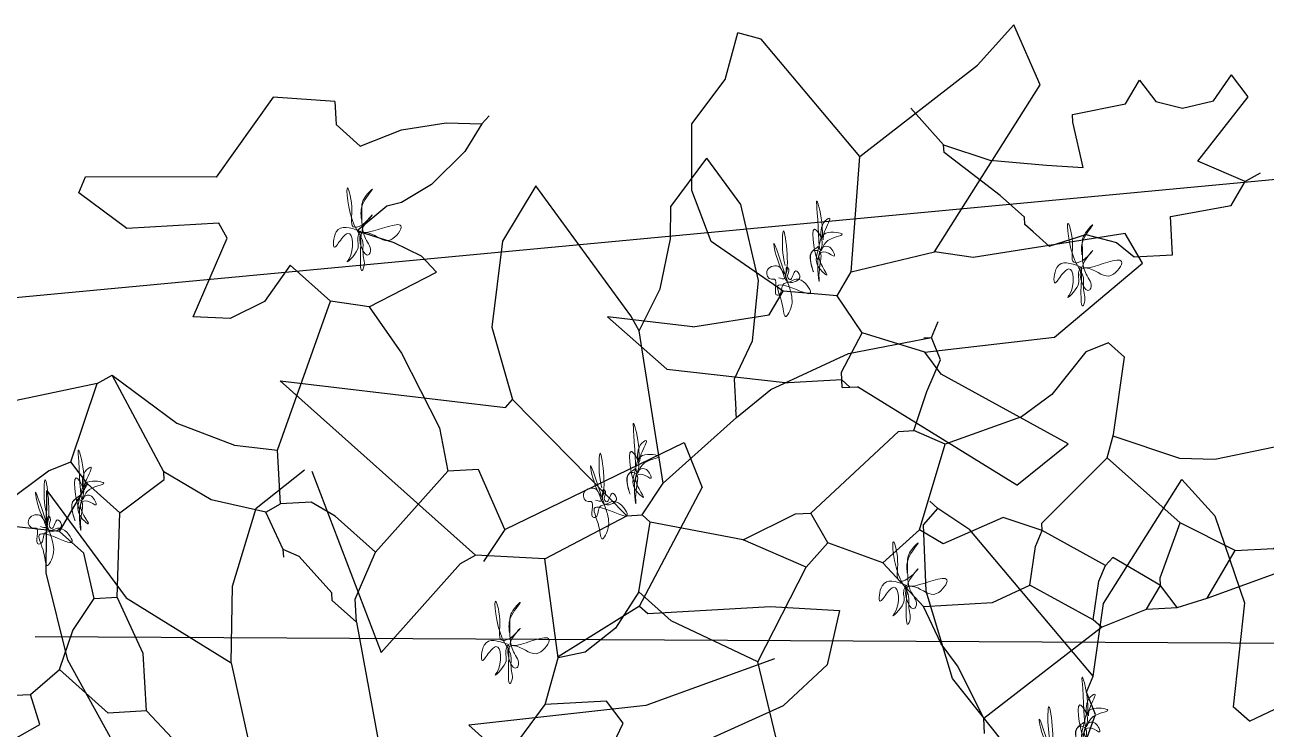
# Model space of a CAD drawing. Header units: millimetres. Extents: x -414464 to 1686, y -90036 to 108605.
# Drawn here: x -401554.3 to -401138.3, y 2810.2 to 3046.4 of the extents above; entities that cross this region are included whole.
import ezdxf

# ---------------------------------------------------------------- set-up
doc = ezdxf.new("R2010")
doc.units = ezdxf.units.MM
doc.header["$LTSCALE"] = 1000
doc.header["$MEASUREMENT"] = 0
doc.linetypes.add('AUDIT_D_120904163729-0', pattern=[0])
doc.layers.get('0').update_dxf_attribs({"linetype": 'AUDIT_D_120904163729-0'})
for name, color, linetype in [('CAR_DTL', 7, 'Continuous'), ('sb shrubs', 1, 'Continuous'), ('sb-design', 3, 'Continuous')]:
    doc.layers.add(name, color=color, linetype=linetype)
doc.styles.add('ATTR', font='romans.shx', dxfattribs={"width": 0.8, "height": 0.7})

# ---------------------------------------------------------------- blocks, each defined once
blk = doc.blocks.new('A$C3E916B73')
at = {"layer": 'sb shrubs', "color": 96}
for p, q in [((3.143, 2.479), (4.066, 3.397)), ((9.192, 3.264), (9.423, 2.726)), ((8.654, 3.187), (8.011, 2.284)), ((10.961, 2.879), (10.807, 2.726)), ((10.961, 2.879), (11.789, 2.543)), ((5.305, 2.845), (6.304, 2.46)), ((9.423, 2.726), (9.346, 2.495)), ((10.977, 1.692), (10.807, 2.726)), ((0.308, 2.614), (-0.077, 2.153)), ((2.076, 1.384), (2.23, 2.614)), ((9.346, 2.495), (9.423, 2.341)), ((-1.461, 2.383), (-1.153, 2.229)), ((4.926, 2.381), (3.143, 2.479)), ((6.24, 1.988), (4.926, 2.381)), ((6.304, 2.46), (6.765, 2.076)), ((8.011, 2.284), (7.799, 1.396)), ((9.423, 2.341), (8.27, 0.804)), ((9.423, 2.341), (9.565, 1.618)), ((-8.456, 2.229), (-7.995, 1.384)), ((-1.153, 2.229), (-1.23, 1.922)), ((-0.461, 2.153), (-0.923, 1.691)), ((-0.077, 2.153), (-0.461, 2.153)), ((-0.077, 2.153), (-0.076, 1.575)), ((6.919, 1.538), (6.765, 2.076)), ((-1.384, 1.922), (-1.23, 1.922)), ((-1.23, 1.922), (-0.923, 1.691)), ((4.92, 1.384), (4.075, 1.845)), ((-6.458, 1.691), (-6.611, 0.846)), ((-4.382, 1.691), (-4.382, 1.538)), ((-0.923, 1.691), (-0.769, 1.307)), ((10.73, 0.804), (10.977, 1.692)), ((-12.992, 1.538), (-13.519, 0.438)), ((-9.148, 1.615), (-8.764, 1.153)), ((-4.382, 1.538), (-4.613, 0.999)), ((-4.382, 1.538), (-3.152, 0.692)), ((-0.076, 1.575), (-0.307, 0.999)), ((6.227, 1.461), (6.919, 1.538)), ((9.565, 1.618), (10.422, 0.419)), ((-7.995, 1.384), (-8.149, 1.153)), ((2.076, 1.384), (1.845, 1.153)), ((2.076, 1.384), (2.076, 1.153)), ((4.92, 1.384), (4.997, 1.461)), ((4.92, 1.384), (5.612, 0.231)), ((4.997, 1.461), (6.227, 1.461)), ((7.799, 1.396), (7.808, 0.727)), ((-11.886, 0.556), (-11.76, 1.323)), ((-0.769, 1.307), (-0.538, 0.999)), ((-8.764, 1.153), (-8.61, 0.692)), ((-8.149, 1.153), (-8.764, 1.153)), ((1.845, 1.153), (1.845, 1.076)), ((2.076, 1.153), (2.306, 0.692)), ((-4.613, 0.999), (-4.766, 0.769)), ((-0.538, 0.999), (-0.615, 0.538)), ((-0.538, 0.999), (-0.307, 0.999)), ((-0.307, 0.999), (-0.231, 0.154)), ((1.845, 1.076), (1.538, 0.692)), ((-6.611, 0.846), (-7.457, 0.384)), ((-6.611, 0.846), (-6.073, -0.077)), ((-4.766, 0.769), (-4.92, 0.384)), ((3.613, 0.538), (3.383, 0.846)), ((8.27, 0.804), (7.962, 0.573)), ((10.422, 0.419), (10.73, 0.804)), ((-8.61, 0.692), (-8.687, -0.308)), ((-8.336, 0.65), (-8.61, 0.692)), ((-8.019, 0.429), (-8.336, 0.65)), ((-3.152, 0.692), (-3.229, 0.615)), ((-3.152, 0.692), (-2.691, 0.538)), ((1.538, 0.692), (1.384, 0.615)), ((1.384, 0.692), (1.384, 0.615)), ((2.306, 0.692), (1.922, 0.308)), ((2.306, 0.692), (3.075, -0.077)), ((7.808, 0.727), (7.962, 0.573)), ((-12.9, -0.152), (-11.886, 0.556)), ((-11.886, 0.556), (-11.829, -0.211)), ((-10.968, -1.315), (-10.379, 0.538)), ((-10.379, 0.538), (-9.533, -0.308)), ((-3.229, 0.615), (-3.844, 0.231)), ((-3.229, 0.615), (-3.152, 0.231)), ((-2.691, 0.538), (-2.383, 0.538)), ((-2.691, 0.538), (-2.537, 0.308)), ((-2.383, 0.538), (-2.537, 0.308)), ((-2.383, 0.538), (-2.076, 0.461)), ((-0.615, 0.538), (-0.846, 0.308)), ((1.384, 0.615), (1.23, 0.231)), ((3.613, 0.538), (3.383, -0.077)), ((3.613, 0.538), (5.458, -0.231)), ((7.962, 0.573), (7.886, 0.496)), ((-13.519, 0.438), (-13.688, -0.447)), ((-7.765, 0.077), (-8.019, 0.429)), ((-7.457, 0.384), (-7.765, 0.077)), ((-4.92, 0.384), (-5.305, -0.077)), ((-4.92, 0.384), (-4.228, 0.384)), ((-4.228, 0.384), (-3.844, 0.231)), ((-2.076, 0.461), (-1.307, 0.231)), ((-2.076, 0.461), (-1.768, 0)), ((8.764, 0.384), (7.227, -0.692)), ((8.764, 0.384), (9.302, 0)), ((-2.537, 0.308), (-2.998, 0)), ((-2.537, 0.308), (-2.537, 0.231)), ((-0.846, 0.308), (-1.307, 0.231)), ((-0.846, 0.308), (-0.538, -0.154)), ((1.922, 0.308), (1.691, 0.154)), ((-3.844, 0.231), (-3.767, -0.154)), ((-3.152, 0.231), (-3.075, 0.077)), ((-2.537, 0.231), (-2.306, -0.308)), ((-0.231, 0.154), (-0.538, -0.154)), ((-0.231, 0.154), (0.231, -0.154)), ((1.23, 0.231), (0.692, 0.077)), ((1.23, 0.231), (1.384, 0.154)), ((1.384, 0.154), (1.384, -0.384)), ((1.691, 0.154), (1.384, 0.154)), ((5.458, -0.231), (5.612, 0.231)), ((-7.765, 0.077), (-7.611, -0.615)), ((-3.075, 0.077), (-3.69, -0.308)), ((-2.998, 0), (-3.075, 0.077)), ((-1.768, 0), (-2.306, -0.308)), ((-1.768, 0), (-1.384, 0)), ((-1.384, 0), (-0.923, -0.308)), ((0.692, 0.077), (0.231, -0.231)), ((9.302, 0), (8.072, -0.769)), ((-6.073, -0.077), (-6.688, -0.384)), ((-6.073, -0.077), (-5.843, -0.308)), ((-5.305, -0.077), (-5.843, -0.308)), ((-5.305, -0.077), (-4.92, -0.384)), ((3.017, -0.518), (3.075, -0.077)), ((3.383, -0.077), (3.075, -0.077)), ((-13.632, -1.273), (-12.9, -0.152)), ((-11.829, -0.211), (-11.548, -0.978)), ((-4.689, -0.231), (-4.92, -0.384)), ((-4.074, -0.461), (-4.689, -0.231)), ((-3.767, -0.154), (-3.69, -0.308)), ((-0.538, -0.154), (-0.692, -0.384)), ((0.231, -0.231), (-0.231, -1.23)), ((0.231, -0.154), (0.231, -0.231)), ((-9.533, -0.308), (-9.379, -0.384)), ((-8.687, -0.308), (-9.379, -0.384)), ((-8.687, -0.308), (-7.842, -0.692)), ((-5.843, -0.308), (-5.996, -0.615)), ((-3.69, -0.308), (-4.074, -0.461)), ((-3.69, -0.308), (-3.69, -0.384)), ((-2.306, -0.308), (-2.998, -0.999)), ((-0.923, -0.308), (-0.692, -0.384)), ((-13.688, -0.447), (-13.632, -1.273)), ((-9.379, -0.384), (-11.235, -2.24)), ((-6.688, -0.384), (-7.611, -0.615)), ((-6.688, -0.384), (-6.15, -0.615)), ((-4.92, -0.384), (-4.613, -1.23)), ((-3.69, -0.384), (-2.998, -0.999)), ((-0.692, -0.384), (-0.384, -1.153)), ((0.39, -0.711), (0.955, -0.459)), ((0.955, -0.459), (1.384, -0.384)), ((1.384, -0.384), (1.999, -1.845)), ((-7.611, -0.615), (-7.688, -0.692)), ((-6.15, -0.615), (-5.996, -0.615)), ((-5.996, -0.615), (-5.074, -1.384)), ((2.678, -1.287), (3.017, -0.518)), ((-7.842, -0.692), (-8.918, -1.922)), ((-7.842, -0.692), (-7.688, -0.692)), ((-7.688, -0.692), (-7.457, -0.999)), ((-0.231, -1.23), (0.39, -0.711)), ((7.15, -0.692), (7.073, -0.769)), ((7.073, -0.692), (7.073, -0.769)), ((7.073, -0.692), (7.15, -0.692)), ((7.15, -0.692), (7.227, -0.692)), ((5.326, -0.977), (6.535, -0.769)), ((7.073, -0.769), (6.535, -0.769)), ((7.073, -0.769), (7.073, -0.846)), ((7.073, -0.846), (7.303, -1.23)), ((8.072, -0.769), (7.919, -0.999)), ((-11.548, -0.978), (-11.041, -1.333)), ((-2.271, -0.952), (-2.927, -1.213)), ((-1.922, -0.922), (-2.271, -0.952)), ((-0.384, -1.153), (-1.922, -0.922)), ((4.761, -1.532), (5.326, -0.977)), ((-7.457, -0.999), (-7.611, -2.537)), ((-7.457, -0.999), (-6.688, -1.614)), ((-2.998, -0.999), (-2.921, -1.23)), ((7.919, -0.999), (7.303, -1.23)), ((7.919, -0.999), (9.225, -1.076)), ((9.225, -1.076), (10.148, -1.768)), ((-4.613, -1.23), (-4.92, -1.384)), ((-3.833, -1.461), (-4.613, -1.23)), ((-2.921, -1.23), (-2.768, -1.999)), ((-0.384, -1.153), (-0.231, -1.23)), ((7.303, -1.23), (7.073, -1.614)), ((2.383, -1.768), (2.678, -1.287)), ((-5.074, -1.384), (-4.92, -1.384)), ((-4.92, -1.384), (-4.766, -1.768)), ((-3.518, -1.667), (-3.833, -1.461)), ((5.612, -1.384), (4.761, -1.532)), ((5.612, -1.384), (6.381, -1.461)), ((6.381, -1.461), (6.535, -1.691)), ((-6.688, -1.614), (-6.329, -1.874)), ((-6.688, -1.614), (-6.688, -1.691)), ((7.073, -1.614), (6.535, -1.691)), ((7.073, -1.614), (7.227, -1.845)), ((-6.688, -1.999), (-6.688, -1.691)), ((-3.152, -2.076), (-3.518, -1.667)), ((0.984, -1.731), (0.615, -1.768)), ((1.337, -1.879), (0.984, -1.731)), ((6.535, -1.691), (5.843, -2.229)), ((-11.235, -2.24), (-8.995, -1.845)), ((-8.995, -1.845), (-8.918, -1.922)), ((-4.766, -1.768), (-4.613, -2.076)), ((0.615, -1.768), (1, -2.537)), ((1.999, -1.845), (1.614, -2.229)), ((2.383, -1.768), (1.999, -1.845)), ((2.383, -1.768), (3.075, -2.076)), ((7.227, -1.845), (8.072, -1.999)), ((7.227, -1.845), (7.38, -2.998)), ((10.148, -1.768), (9.994, -2.076)), ((-9.087, -2.658), (-8.918, -1.922)), ((-6.329, -1.874), (-5.528, -2.19)), ((1.614, -2.229), (1.337, -1.879)), ((8.457, -1.922), (8.072, -1.999)), ((9.994, -2.076), (8.457, -1.922)), ((-6.486, -2.369), (-6.688, -1.999)), ((-4.613, -2.076), (-4.689, -2.306)), ((-2.921, -2.153), (-3.152, -2.076)), ((-2.768, -1.999), (-2.921, -2.153)), ((2.932, -2.249), (3.075, -2.076)), ((8.072, -1.999), (9.225, -3.613)), ((-5.528, -2.19), (-4.689, -2.306)), ((5.843, -2.229), (5.679, -2.752)), ((-4.766, -2.306), (-4.689, -2.306)), ((-4.689, -2.306), (-4.613, -2.46)), ((2.664, -2.397), (2.932, -2.249)), ((-6.394, -2.974), (-6.486, -2.369)), ((2.306, -2.537), (2.664, -2.397)), ((-7.611, -2.537), (-7.688, -2.691)), ((-7.611, -2.537), (-7.379, -2.947)), ((1, -2.537), (0.923, -2.691)), ((2.614, -2.767), (2.306, -2.537)), ((-8.929, -3.511), (-9.087, -2.658)), ((-7.688, -2.691), (-8.566, -4.048)), ((0, -2.691), (-0.461, -3.075)), ((0.923, -2.691), (0, -2.691)), ((2.763, -2.796), (2.614, -2.767)), ((3.074, -2.959), (2.763, -2.796)), ((5.679, -2.752), (5.714, -3.418)), ((-7.379, -2.947), (-7.248, -3.442)), ((-6.526, -3.745), (-6.394, -2.974)), ((3.427, -3.27), (3.074, -2.959)), ((-2.783, -3.153), (-2.614, -2.998)), ((-2.614, -2.998), (-2.229, -2.998)), ((-2.229, -2.998), (-2.229, -3.383)), ((-0.461, -3.075), (-0.384, -3.229)), ((7.38, -2.998), (6.458, -4.228)), ((7.38, -2.998), (8.61, -3.844)), ((-3.613, -3.306), (-3.46, -3.152)), ((-3.46, -3.152), (-3.085, -3.249)), ((-3.085, -3.249), (-2.783, -3.153)), ((0.923, -3.152), (-0.384, -3.229)), ((1.538, -3.921), (0.923, -3.152)), ((-3.613, -3.306), (-3.69, -3.383)), ((3.613, -3.536), (3.427, -3.27)), ((-7.248, -3.442), (-7.226, -3.767)), ((-3.69, -3.459), (-3.921, -3.69)), ((-3.69, -3.383), (-3.69, -3.459)), ((-2.229, -3.383), (-1.614, -3.459)), ((-1.614, -3.459), (-1.461, -3.69)), ((2.153, -3.613), (2.383, -3.383)), ((2.383, -3.383), (2.805, -3.521)), ((5.714, -3.418), (6.074, -3.844)), ((-8.566, -4.048), (-8.929, -3.511)), ((2.805, -3.521), (3.257, -3.566)), ((3.257, -3.566), (3.613, -3.536)), ((3.613, -3.536), (3.69, -3.613)), ((-3.921, -3.69), (-4.459, -4.151)), ((-1.461, -3.69), (-1.922, -3.921)), ((-1.307, -3.767), (-1.461, -3.69)), ((2.153, -3.844), (2.153, -3.613)), ((9.225, -3.613), (8.995, -4.228)), ((-6.842, -4.228), (-7.226, -3.767)), ((-6.842, -4.228), (-6.526, -3.745)), ((2.153, -3.844), (1.538, -3.921)), ((6.074, -3.844), (6.227, -4.305)), ((8.61, -3.844), (8.995, -4.228)), ((-4.004, -4.047), (-3.439, -3.965)), ((-3.439, -3.965), (-3.075, -3.921)), ((-3.075, -3.921), (-3.152, -4.382)), ((-1.922, -3.921), (-1.384, -4.536)), ((-4.459, -4.228), (-4.004, -4.047)), ((-4.459, -4.228), (-4.766, -4.613)), ((-4.459, -4.151), (-4.459, -4.228)), ((6.458, -4.228), (6.227, -4.305)), ((-3.152, -4.382), (-3.152, -4.459)), ((-3.152, -4.459), (-2.614, -4.536)), ((-2.31, -4.543), (-2.047, -4.46)), ((-2.047, -4.46), (-1.732, -4.515)), ((-2.614, -4.536), (-2.46, -4.766)), ((-2.46, -4.766), (-2.31, -4.543)), ((-1.732, -4.515), (-1.537, -4.766)), ((-1.384, -4.536), (-1.537, -4.766))]:
    blk.add_line(p, q, dxfattribs=at)
blk = doc.blocks.new('gt')
at = {"layer": 'sb-design', "color": 40, "linetype": 'Continuous', "lineweight": 5, "ltscale": 3}
for points, knots in [([(599.2445, 208.2047), (599.2259, 208.2114), (599.1948, 208.2226), (599.1893, 208.1582), (599.207, 208.1886), (599.2319, 208.2134), (599.2349, 208.1624), (599.2133, 208.1349), (599.2504, 208.1684), (599.2384, 208.1861), (599.2524, 208.2222), (599.244, 208.1655), (599.248, 208.1212), (599.2578, 208.1379), (599.2494, 208.156), (599.2549, 208.1885), (599.224, 208.2191), (599.2136, 208.3249), (599.2344, 208.2515), (599.2251, 208.212), (599.2515, 208.2124), (599.2885, 208.2591), (599.2272, 208.1866), (599.2915, 208.2126), (599.3407, 208.2227), (599.302, 208.1691), (599.2765, 208.201), (599.2329, 208.2038), (599.2563, 208.1446), (599.2714, 208.1693), (599.2467, 208.1968), (599.2507, 208.2346), (599.2476, 208.2678), (599.2824, 208.3008), (599.2453, 208.2588), (599.2474, 208.2387), (599.2485, 208.2279)], [0, 0, 0, 0, 15.444397, 25.830801, 33.124377, 38.860961, 55.956926, 58.073586, 68.553055, 76.803415, 80.123237, 100.681667, 105.582778, 106.904272, 116.815917, 124.523015, 137.501492, 162.78658, 178.418453, 189.58139, 190.674785, 204.04504, 216.167824, 233.176454, 242.372673, 253.904747, 269.360932, 274.520928, 289.386269, 290.704088, 300.691626, 318.815839, 327.386076, 336.233476, 346.526389, 358.414439, 358.414439, 358.414439, 358.414439]), ([(600.345, 208.187), (600.3264, 208.1936), (600.2953, 208.2048), (600.2899, 208.1404), (600.3076, 208.1709), (600.3324, 208.1956), (600.3354, 208.1447), (600.3138, 208.1171), (600.351, 208.1507), (600.3389, 208.1684), (600.353, 208.2044), (600.3445, 208.1477), (600.3485, 208.1034), (600.3583, 208.1201), (600.3499, 208.1382), (600.3554, 208.1707), (600.3246, 208.2014), (600.3141, 208.3071), (600.3349, 208.2337), (600.3256, 208.1942), (600.352, 208.1946), (600.389, 208.2414), (600.3277, 208.1689), (600.3921, 208.1948), (600.4412, 208.2049), (600.4025, 208.1513), (600.3771, 208.1832), (600.3334, 208.1861), (600.3568, 208.1269), (600.3719, 208.1515), (600.3472, 208.179), (600.3513, 208.2169), (600.3481, 208.25), (600.383, 208.2831), (600.3459, 208.2411), (600.3479, 208.2209), (600.3491, 208.2101)], [0, 0, 0, 0, 15.444397, 25.830801, 33.124377, 38.860961, 55.956926, 58.073586, 68.553055, 76.803415, 80.123237, 100.681667, 105.582778, 106.904272, 116.815917, 124.523015, 137.501492, 162.78658, 178.418453, 189.58139, 190.674785, 204.04504, 216.167824, 233.176454, 242.372673, 253.904747, 269.360932, 274.520928, 289.386269, 290.704088, 300.691626, 318.815839, 327.386076, 336.233476, 346.526389, 358.414439, 358.414439, 358.414439, 358.414439]), ([(601.2655, 208.1557), (601.2588, 208.1509), (601.2497, 208.1444), (601.2482, 208.1258), (601.2645, 208.0817), (601.2396, 208.1478), (601.2794, 208.149), (601.2644, 208.1148), (601.2699, 208.0679), (601.258, 208.1388), (601.2814, 208.161), (601.2426, 208.22), (601.2671, 208.0959), (601.2666, 208.1548), (601.2914, 208.1593), (601.3039, 208.1274), (601.2827, 208.148), (601.2531, 208.1385), (601.2992, 208.0824), (601.2542, 208.1214), (601.2673, 208.1503), (601.2721, 208.1907), (601.3363, 208.179), (601.28, 208.1737), (601.266, 208.1236), (601.266, 208.2034), (601.2597, 208.2628), (601.2753, 208.2096), (601.2733, 208.1538), (601.2672, 208.2003), (601.2965, 208.2202), (601.2765, 208.1876), (601.2754, 208.1741), (601.275, 208.1691)], [0, 0, 0, 0, 7.506997, 10.17797, 19.260547, 33.121307, 36.381768, 51.192845, 57.04274, 72.655419, 85.017982, 93.775323, 114.54365, 122.637879, 127.982985, 134.578308, 140.785035, 145.154153, 160.004892, 167.775771, 181.084498, 191.50958, 202.468022, 214.881476, 220.292849, 245.201356, 252.874147, 267.395037, 278.307213, 289.021078, 293.865945, 303.287785, 309.014991, 309.014991, 309.014991, 309.014991]), ([(601.1865, 208.0932), (601.1913, 208.0915), (601.2052, 208.0867), (601.1977, 208.1215), (601.2104, 208.1065), (601.1999, 208.0971), (601.2137, 208.0835), (601.216, 208.1166), (601.237, 208.0905), (601.1925, 208.0727), (601.1981, 208.1266), (601.1546, 208.1112), (601.1665, 208.0878), (601.1884, 208.0938), (601.172, 208.0548), (601.1944, 208.0608), (601.1893, 208.0806), (601.2093, 208.0841), (601.2294, 208.0998), (601.2672, 208.046), (601.2153, 208.0745), (601.1737, 208.0834), (601.1953, 208.0483), (601.197, 208.0066), (601.2158, 208.0365), (601.212, 208.0628), (601.1973, 208.102), (601.1678, 208.1974), (601.1824, 208.126), (601.2117, 208.0732), (601.195, 208.2384), (601.1925, 208.1454), (601.1973, 208.1248), (601.1991, 208.1174)], [0, 0, 0, 0, 4.0341, 11.570887, 13.242678, 18.960124, 20.849744, 27.801224, 32.087516, 40.532642, 53.440835, 61.822838, 67.957009, 69.967089, 80.788423, 82.166165, 89.805617, 92.659612, 100.614666, 112.473709, 127.395468, 134.582515, 147.820105, 156.175038, 160.720943, 173.680809, 182.870692, 207.91369, 224.118248, 229.511471, 258.245542, 273.295642, 281.757074, 281.757074, 281.757074, 281.757074]), ([(598.3519, 207.7987), (598.3452, 207.794), (598.3361, 207.7875), (598.3346, 207.7689), (598.3509, 207.7247), (598.3261, 207.7909), (598.3658, 207.7921), (598.3508, 207.7579), (598.3563, 207.711), (598.3444, 207.7819), (598.3678, 207.8041), (598.329, 207.863), (598.3535, 207.739), (598.353, 207.7979), (598.3778, 207.8024), (598.3903, 207.7705), (598.3691, 207.791), (598.3395, 207.7816), (598.3856, 207.7255), (598.3406, 207.7645), (598.3537, 207.7934), (598.3585, 207.8338), (598.4227, 207.8221), (598.3664, 207.8168), (598.3524, 207.7666), (598.3524, 207.8465), (598.3461, 207.9059), (598.3617, 207.8527), (598.3597, 207.7969), (598.3536, 207.8434), (598.3829, 207.8633), (598.3629, 207.8306), (598.3618, 207.8172), (598.3614, 207.8121)], [0, 0, 0, 0, 7.506997, 10.17797, 19.260547, 33.121307, 36.381768, 51.192845, 57.04274, 72.655419, 85.017982, 93.775323, 114.54365, 122.637879, 127.982985, 134.578308, 140.785035, 145.154153, 160.004892, 167.775771, 181.084498, 191.50958, 202.468022, 214.881476, 220.292849, 245.201356, 252.874147, 267.395037, 278.307213, 289.021078, 293.865945, 303.287785, 309.014991, 309.014991, 309.014991, 309.014991]), ([(598.2729, 207.7363), (598.2777, 207.7346), (598.2916, 207.7297), (598.2841, 207.7646), (598.2968, 207.7496), (598.2863, 207.7401), (598.3001, 207.7266), (598.3024, 207.7597), (598.3234, 207.7336), (598.2789, 207.7158), (598.2845, 207.7696), (598.241, 207.7543), (598.2529, 207.7308), (598.2748, 207.7369), (598.2584, 207.6979), (598.2808, 207.7039), (598.2758, 207.7237), (598.2957, 207.7272), (598.3158, 207.7428), (598.3536, 207.6891), (598.3017, 207.7176), (598.2601, 207.7265), (598.2817, 207.6914), (598.2834, 207.6497), (598.3022, 207.6796), (598.2984, 207.7059), (598.2837, 207.7451), (598.2542, 207.8405), (598.2688, 207.769), (598.2981, 207.7162), (598.2814, 207.8814), (598.2789, 207.7885), (598.2837, 207.7679), (598.2855, 207.7605)], [0, 0, 0, 0, 4.0341, 11.570887, 13.242678, 18.960124, 20.849744, 27.801224, 32.087516, 40.532642, 53.440835, 61.822838, 67.957009, 69.967089, 80.788423, 82.166165, 89.805617, 92.659612, 100.614666, 112.473709, 127.395468, 134.582515, 147.820105, 156.175038, 160.720943, 173.680809, 182.870692, 207.91369, 224.118248, 229.511471, 258.245542, 273.295642, 281.757074, 281.757074, 281.757074, 281.757074]), ([(599.7845, 207.6563), (599.7778, 207.6515), (599.7687, 207.645), (599.7672, 207.6264), (599.7835, 207.5823), (599.7586, 207.6484), (599.7983, 207.6496), (599.7834, 207.6154), (599.7889, 207.5686), (599.777, 207.6395), (599.8003, 207.6617), (599.7616, 207.7206), (599.7861, 207.5965), (599.7856, 207.6555), (599.8104, 207.6599), (599.8229, 207.6281), (599.8017, 207.6486), (599.7721, 207.6391), (599.8182, 207.5831), (599.7731, 207.6221), (599.7863, 207.6509), (599.7911, 207.6913), (599.8552, 207.6796), (599.799, 207.6743), (599.7849, 207.6242), (599.785, 207.704), (599.7786, 207.7634), (599.7943, 207.7103), (599.7923, 207.6544), (599.7861, 207.7009), (599.8154, 207.7208), (599.7955, 207.6882), (599.7944, 207.6748), (599.794, 207.6697)], [0, 0, 0, 0, 7.506997, 10.17797, 19.260547, 33.121307, 36.381768, 51.192845, 57.04274, 72.655419, 85.017982, 93.775323, 114.54365, 122.637879, 127.982985, 134.578308, 140.785035, 145.154153, 160.004892, 167.775771, 181.084498, 191.50958, 202.468022, 214.881476, 220.292849, 245.201356, 252.874147, 267.395037, 278.307213, 289.021078, 293.865945, 303.287785, 309.014991, 309.014991, 309.014991, 309.014991]), ([(599.7054, 207.5938), (599.7103, 207.5922), (599.7242, 207.5873), (599.7167, 207.6221), (599.7294, 207.6071), (599.7189, 207.5977), (599.7326, 207.5841), (599.735, 207.6173), (599.7559, 207.5911), (599.7115, 207.5733), (599.7171, 207.6272), (599.6736, 207.6119), (599.6855, 207.5884), (599.7074, 207.5945), (599.691, 207.5554), (599.7134, 207.5615), (599.7083, 207.5813), (599.7283, 207.5847), (599.7484, 207.6004), (599.7861, 207.5467), (599.7343, 207.5752), (599.6927, 207.5841), (599.7143, 207.5489), (599.716, 207.5072), (599.7347, 207.5371), (599.731, 207.5634), (599.7162, 207.6027), (599.6868, 207.698), (599.7014, 207.6266), (599.7307, 207.5738), (599.714, 207.739), (599.7115, 207.646), (599.7163, 207.6255), (599.718, 207.6181)], [0, 0, 0, 0, 4.0341, 11.570887, 13.242678, 18.960124, 20.849744, 27.801224, 32.087516, 40.532642, 53.440835, 61.822838, 67.957009, 69.967089, 80.788423, 82.166165, 89.805617, 92.659612, 100.614666, 112.473709, 127.395468, 134.582515, 147.820105, 156.175038, 160.720943, 173.680809, 182.870692, 207.91369, 224.118248, 229.511471, 258.245542, 273.295642, 281.757074, 281.757074, 281.757074, 281.757074]), ([(598.894, 207.5661), (598.8754, 207.5728), (598.8443, 207.584), (598.8388, 207.5196), (598.8565, 207.55), (598.8813, 207.5748), (598.8844, 207.5238), (598.8627, 207.4962), (598.8999, 207.5298), (598.8879, 207.5475), (598.9019, 207.5836), (598.8934, 207.5269), (598.8974, 207.4826), (598.9073, 207.4993), (598.8989, 207.5173), (598.9043, 207.5499), (598.8735, 207.5805), (598.8631, 207.6863), (598.8839, 207.6129), (598.8746, 207.5733), (598.9009, 207.5738), (598.938, 207.6205), (598.8766, 207.548), (598.941, 207.574), (598.9902, 207.5841), (598.9515, 207.5305), (598.926, 207.5624), (598.8824, 207.5652), (598.9057, 207.506), (598.9209, 207.5307), (598.8961, 207.5582), (598.9002, 207.596), (598.8971, 207.6292), (598.9319, 207.6622), (598.8948, 207.6202), (598.8969, 207.6001), (598.898, 207.5893)], [0, 0, 0, 0, 15.444397, 25.830801, 33.124377, 38.860961, 55.956926, 58.073586, 68.553055, 76.803415, 80.123237, 100.681667, 105.582778, 106.904272, 116.815917, 124.523015, 137.501492, 162.78658, 178.418453, 189.58139, 190.674785, 204.04504, 216.167824, 233.176454, 242.372673, 253.904747, 269.360932, 274.520928, 289.386269, 290.704088, 300.691626, 318.815839, 327.386076, 336.233476, 346.526389, 358.414439, 358.414439, 358.414439, 358.414439]), ([(600.6419, 207.3579), (600.6233, 207.3646), (600.5922, 207.3758), (600.5867, 207.3114), (600.6044, 207.3418), (600.6293, 207.3666), (600.6323, 207.3156), (600.6107, 207.288), (600.6479, 207.3216), (600.6358, 207.3393), (600.6498, 207.3754), (600.6414, 207.3187), (600.6454, 207.2744), (600.6552, 207.2911), (600.6468, 207.3091), (600.6523, 207.3417), (600.6214, 207.3723), (600.611, 207.4781), (600.6318, 207.4047), (600.6225, 207.3651), (600.6489, 207.3655), (600.6859, 207.4123), (600.6246, 207.3398), (600.6889, 207.3658), (600.7381, 207.3759), (600.6994, 207.3223), (600.6739, 207.3542), (600.6303, 207.357), (600.6537, 207.2978), (600.6688, 207.3225), (600.6441, 207.35), (600.6481, 207.3878), (600.645, 207.421), (600.6798, 207.454), (600.6427, 207.412), (600.6448, 207.3918), (600.6459, 207.381)], [0, 0, 0, 0, 15.444397, 25.830801, 33.124377, 38.860961, 55.956926, 58.073586, 68.553055, 76.803415, 80.123237, 100.681667, 105.582778, 106.904272, 116.815917, 124.523015, 137.501492, 162.78658, 178.418453, 189.58139, 190.674785, 204.04504, 216.167824, 233.176454, 242.372673, 253.904747, 269.360932, 274.520928, 289.386269, 290.704088, 300.691626, 318.815839, 327.386076, 336.233476, 346.526389, 358.414439, 358.414439, 358.414439, 358.414439]), ([(601.7978, 207.2008), (601.7911, 207.196), (601.782, 207.1896), (601.7805, 207.171), (601.7968, 207.1268), (601.772, 207.1929), (601.8117, 207.1942), (601.7967, 207.16), (601.8022, 207.1131), (601.7903, 207.184), (601.8137, 207.2062), (601.775, 207.2651), (601.7995, 207.1411), (601.7989, 207.2), (601.8237, 207.2045), (601.8363, 207.1726), (601.8151, 207.1931), (601.7855, 207.1836), (601.8315, 207.1276), (601.7865, 207.1666), (601.7996, 207.1954), (601.8044, 207.2359), (601.8686, 207.2241), (601.8124, 207.2189), (601.7983, 207.1687), (601.7984, 207.2486), (601.792, 207.3079), (601.8077, 207.2548), (601.8056, 207.199), (601.7995, 207.2455), (601.8288, 207.2653), (601.8089, 207.2327), (601.8078, 207.2193), (601.8073, 207.2142)], [0, 0, 0, 0, 7.506997, 10.17797, 19.260547, 33.121307, 36.381768, 51.192845, 57.04274, 72.655419, 85.017982, 93.775323, 114.54365, 122.637879, 127.982985, 134.578308, 140.785035, 145.154153, 160.004892, 167.775771, 181.084498, 191.50958, 202.468022, 214.881476, 220.292849, 245.201356, 252.874147, 267.395037, 278.307213, 289.021078, 293.865945, 303.287785, 309.014991, 309.014991, 309.014991, 309.014991]), ([(601.7188, 207.1384), (601.7236, 207.1367), (601.7375, 207.1318), (601.73, 207.1667), (601.7427, 207.1517), (601.7322, 207.1422), (601.746, 207.1286), (601.7483, 207.1618), (601.7693, 207.1357), (601.7249, 207.1179), (601.7304, 207.1717), (601.687, 207.1564), (601.6988, 207.1329), (601.7207, 207.139), (601.7044, 207.0999), (601.7268, 207.106), (601.7217, 207.1258), (601.7417, 207.1292), (601.7617, 207.1449), (601.7995, 207.0912), (601.7476, 207.1197), (601.7061, 207.1286), (601.7276, 207.0935), (601.7293, 207.0518), (601.7481, 207.0816), (601.7443, 207.108), (601.7296, 207.1472), (601.7001, 207.2425), (601.7148, 207.1711), (601.7441, 207.1183), (601.7274, 207.2835), (601.7248, 207.1905), (601.7297, 207.17), (601.7314, 207.1626)], [0, 0, 0, 0, 4.0341, 11.570887, 13.242678, 18.960124, 20.849744, 27.801224, 32.087516, 40.532642, 53.440835, 61.822838, 67.957009, 69.967089, 80.788423, 82.166165, 89.805617, 92.659612, 100.614666, 112.473709, 127.395468, 134.582515, 147.820105, 156.175038, 160.720943, 173.680809, 182.870692, 207.91369, 224.118248, 229.511471, 258.245542, 273.295642, 281.757074, 281.757074, 281.757074, 281.757074])]:
    blk.add_open_spline(points, degree=3, knots=knots, dxfattribs=at)
at = {"layer": 'sb shrubs', "color": 1, "linetype": 'Continuous', "lineweight": -3, "ltscale": 3, "xscale": -0.199999999896254, "yscale": 0.2000000001862645, "zscale": 0.2, "rotation": 183.229529160828}
blk.add_blockref('A$C3E916B73', (599.9091, 207.6549), dxfattribs=at)
blk = doc.blocks.new('building-10-dopoff')
at = {"color": 251, "linetype": 'ByBlock'}
blk.add_line((-13628.49, 1031.13), (-14407.96, 957.98), dxfattribs=at)
at = {"layer": 'CAR_DTL', "color": 251}
blk.add_line((-10457.38, 831.28), (-14328.49, 851.13), dxfattribs=at)
at = {"layer": 'sb-design', "xscale": 167.1177739928675, "yscale": 167.1177739928675, "zscale": 167.1177739928675, "rotation": 359.9997333183491}
for p in [(-114548.32, -33804.02, 0.08), (-114122.86, -33818.91)]:
    blk.add_blockref('gt', p, dxfattribs=at)
at = {"color": 8, "style": 'ATTR', "text_generation_flag": 4, "width": 0.8, "flags": 9}
blk.add_attdef('ESTCODE', (-3884.57, 171.23), '', height=22.34, rotation=180, dxfattribs=at)

msp = doc.modelspace()

# ---------------------------------------------------------------- block references
msp.add_blockref('building-10-dopoff', (-387222.39, 1990, -0.83))

doc.saveas('drawing.dxf')
